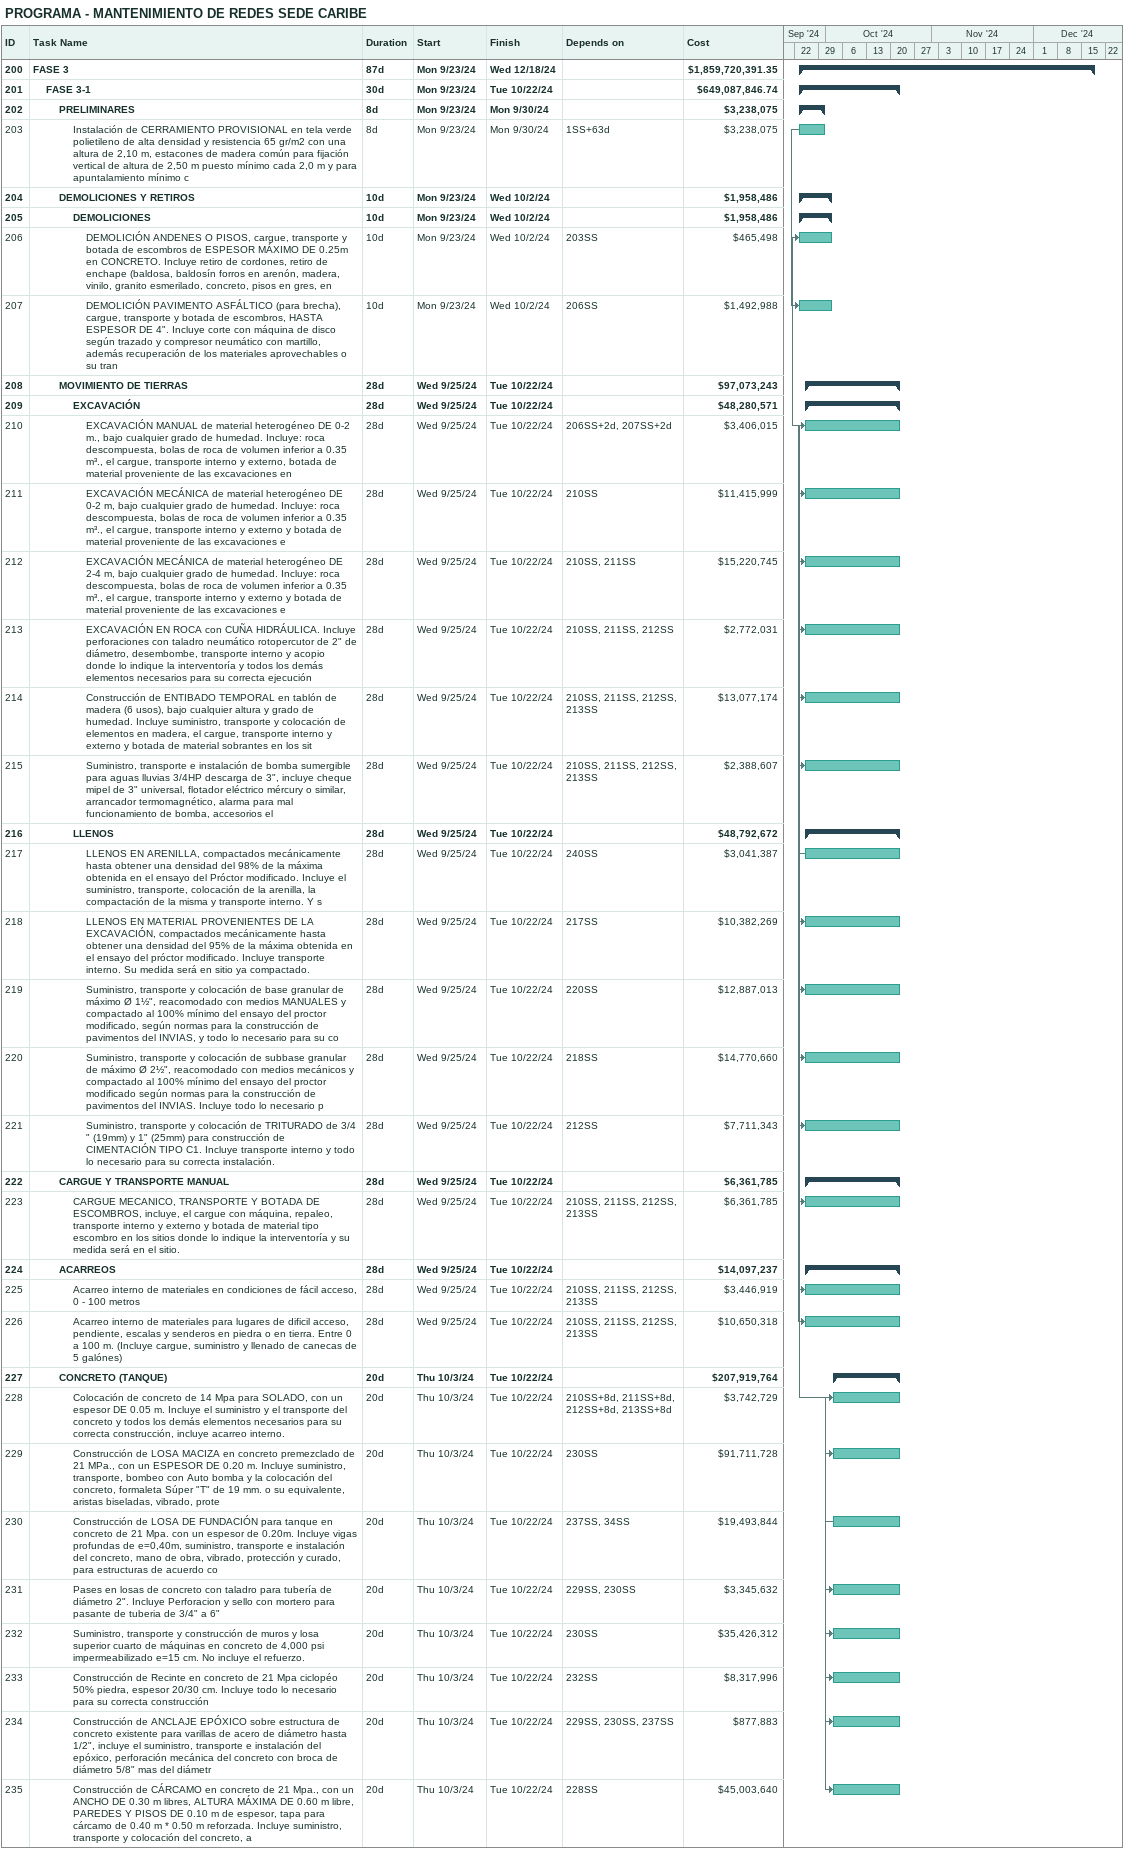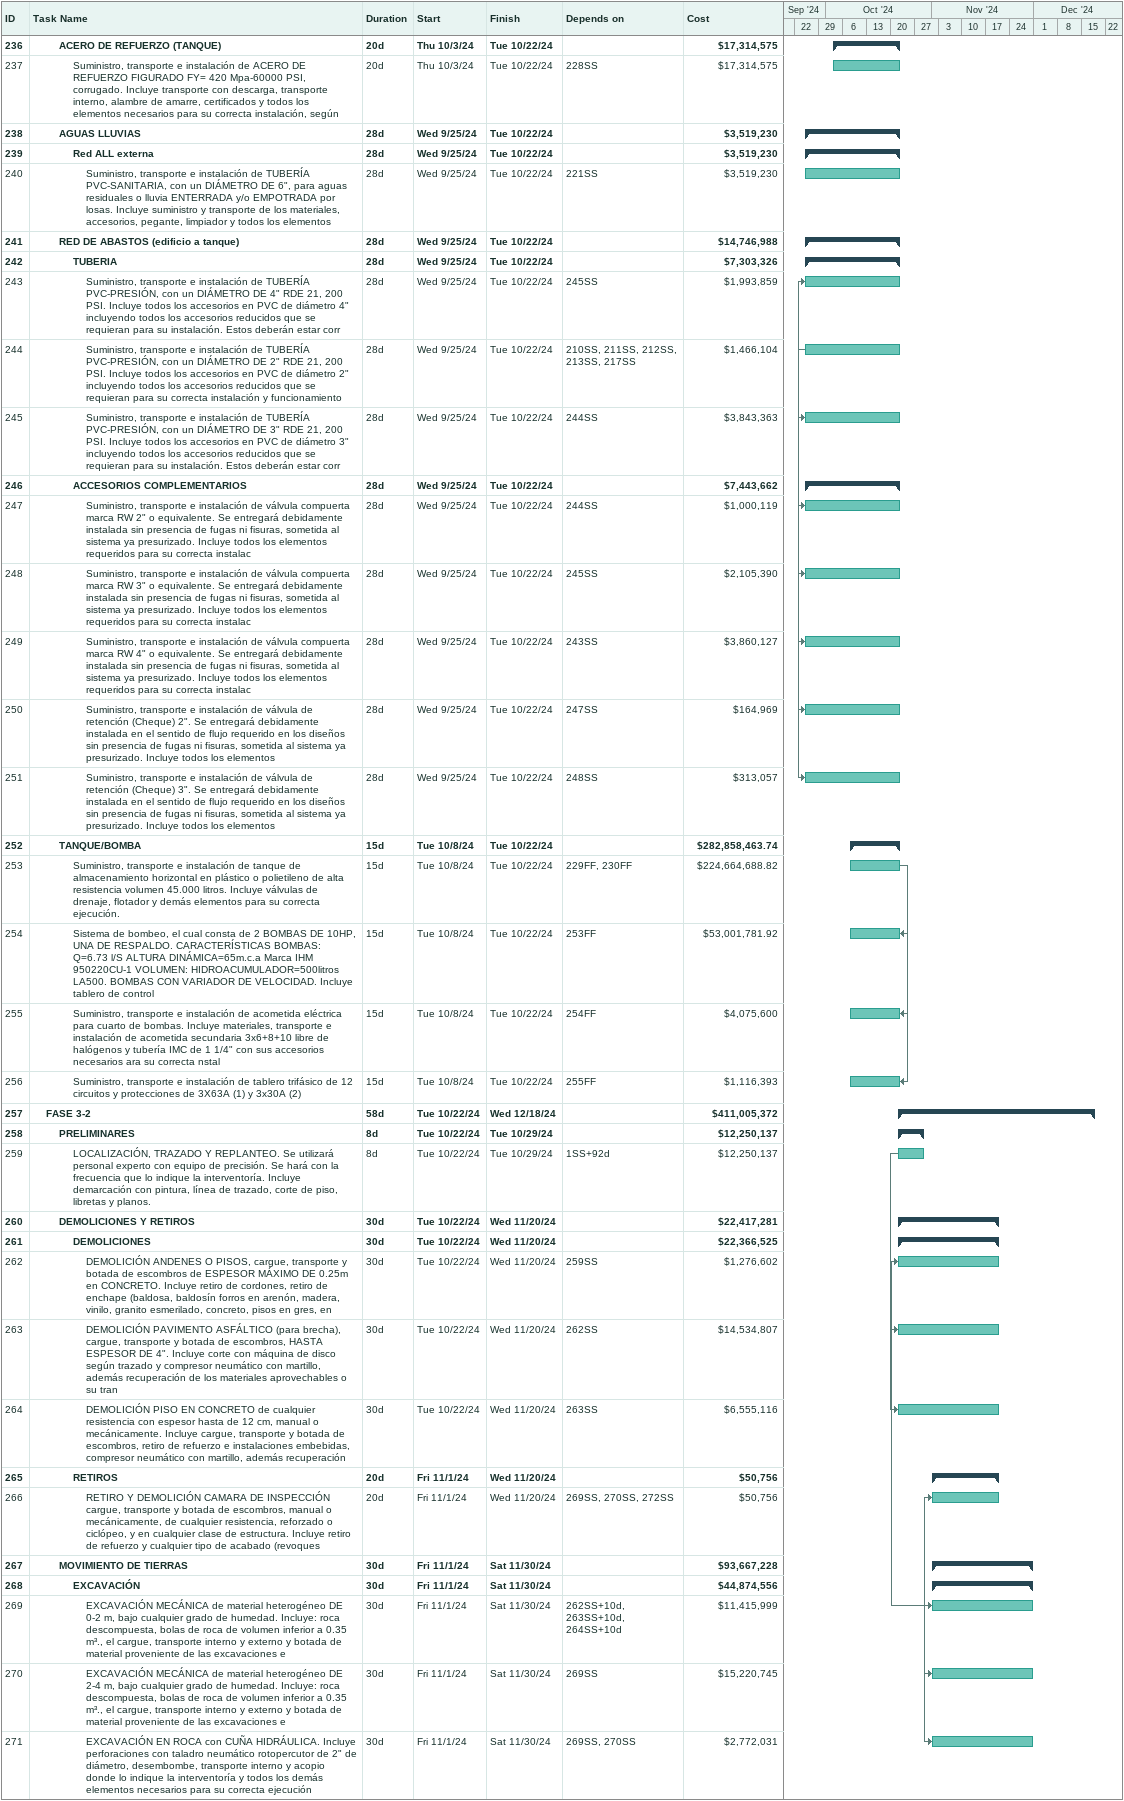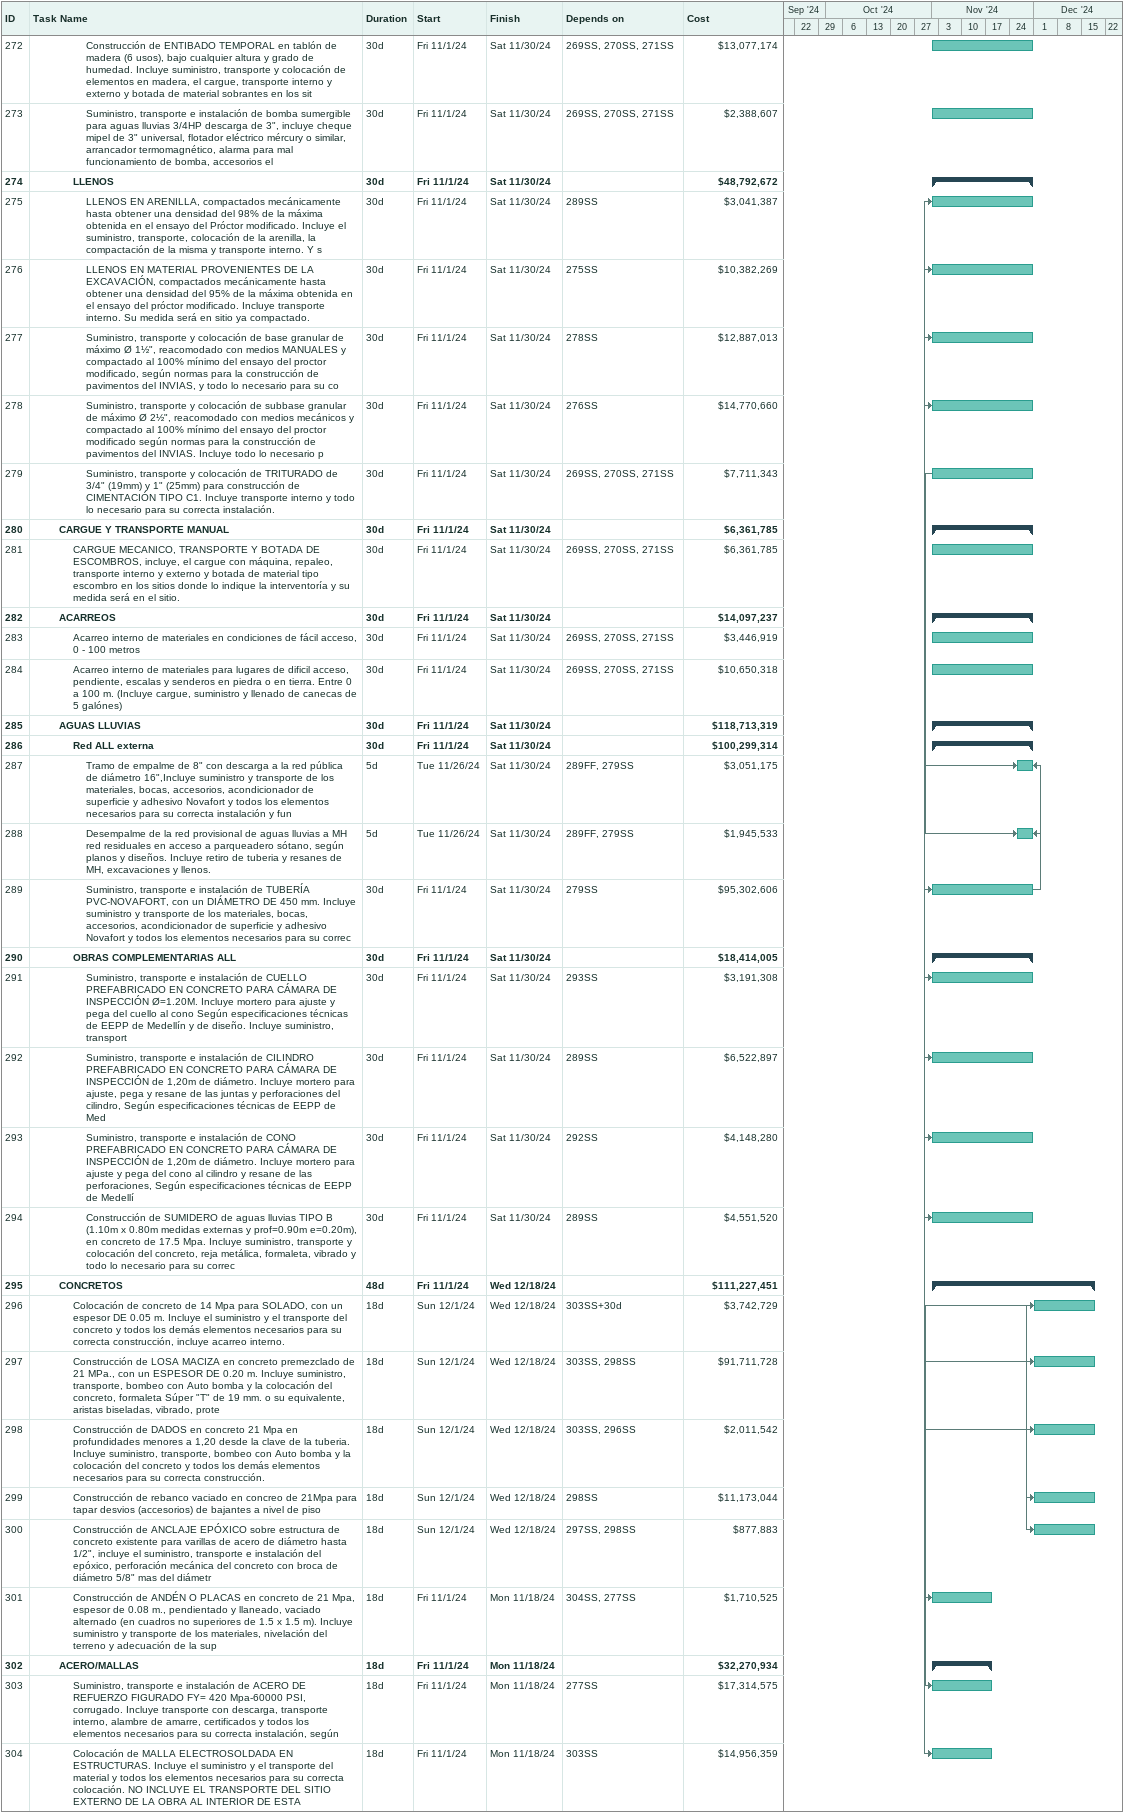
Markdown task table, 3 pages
PROGRAMA - MANTENIMIENTO DE REDES SEDE CARIBE

| ID | Level | Task | Duration | Start | Finish | Predecessors | Cost ($) |
|---|---|---|---|---|---|---|---|
| 200 | 1 | **FASE 3** | 87d | 2024-09-23 | 2024-12-18 |  | 1859720391.35 |
| 201 | 2 | **FASE 3-1** | 30d | 2024-09-23 | 2024-10-22 |  | 649087846.74 |
| 202 | 3 | **PRELIMINARES** | 8d | 2024-09-23 | 2024-09-30 |  | 3238075 |
| 203 | 4 | Instalación de CERRAMIENTO PROVISIONAL en tela verde polietileno de alta densidad y resistencia 65 gr/m2 con una altura de 2,10 m, estacones de madera común para fijación vertical de altura de 2,50 m puesto mínimo cada 2,0 m y para apuntalamiento mínimo c | 8d | 2024-09-23 | 2024-09-30 | 1SS+63d | 3238075 |
| 204 | 3 | **DEMOLICIONES Y RETIROS** | 10d | 2024-09-23 | 2024-10-02 |  | 1958486 |
| 205 | 4 | **DEMOLICIONES** | 10d | 2024-09-23 | 2024-10-02 |  | 1958486 |
| 206 | 5 | DEMOLICIÓN ANDENES O PISOS, cargue, transporte y botada de escombros de ESPESOR MÁXIMO DE 0.25m en CONCRETO. Incluye retiro de cordones, retiro de enchape (baldosa, baldosín forros en arenón, madera, vinilo, granito esmerilado, concreto, pisos en gres, en | 10d | 2024-09-23 | 2024-10-02 | 203SS | 465498 |
| 207 | 5 | DEMOLICIÓN PAVIMENTO ASFÁLTICO (para brecha), cargue, transporte y botada de escombros, HASTA ESPESOR DE 4". Incluye corte con máquina de disco según trazado y compresor neumático con martillo, además recuperación de los materiales aprovechables o su tran | 10d | 2024-09-23 | 2024-10-02 | 206SS | 1492988 |
| 208 | 3 | **MOVIMIENTO DE TIERRAS** | 28d | 2024-09-25 | 2024-10-22 |  | 97073243 |
| 209 | 4 | **EXCAVACIÓN** | 28d | 2024-09-25 | 2024-10-22 |  | 48280571 |
| 210 | 5 | EXCAVACIÓN MANUAL de material heterogéneo DE 0-2 m., bajo cualquier grado de humedad. Incluye: roca descompuesta, bolas de roca de volumen inferior a 0.35 m³., el cargue, transporte interno y externo, botada de material proveniente de las excavaciones en | 28d | 2024-09-25 | 2024-10-22 | 206SS+2d, 207SS+2d | 3406015 |
| 211 | 5 | EXCAVACIÓN MECÁNICA de material heterogéneo DE 0-2 m, bajo cualquier grado de humedad. Incluye: roca descompuesta, bolas de roca de volumen inferior a 0.35 m³., el cargue, transporte interno y externo y botada de material proveniente de las excavaciones e | 28d | 2024-09-25 | 2024-10-22 | 210SS | 11415999 |
| 212 | 5 | EXCAVACIÓN MECÁNICA de material heterogéneo DE 2-4 m, bajo cualquier grado de humedad. Incluye: roca descompuesta, bolas de roca de volumen inferior a 0.35 m³., el cargue, transporte interno y externo y botada de material proveniente de las excavaciones e | 28d | 2024-09-25 | 2024-10-22 | 210SS, 211SS | 15220745 |
| 213 | 5 | EXCAVACIÓN EN ROCA con CUÑA HIDRÁULICA. Incluye perforaciones con taladro neumático rotopercutor de 2" de diámetro, desembombe, transporte interno y acopio donde lo indique la interventoría y todos los demás elementos necesarios para su correcta ejecución | 28d | 2024-09-25 | 2024-10-22 | 210SS, 211SS, 212SS | 2772031 |
| 214 | 5 | Construcción de ENTIBADO TEMPORAL en tablón de madera (6 usos), bajo cualquier altura y grado de humedad. Incluye suministro, transporte y colocación de elementos en madera, el cargue, transporte interno y externo y botada de material sobrantes en los sit | 28d | 2024-09-25 | 2024-10-22 | 210SS, 211SS, 212SS, 213SS | 13077174 |
| 215 | 5 | Suministro, transporte e instalación de bomba sumergible para aguas lluvias 3/4HP descarga de 3", incluye cheque mipel de 3" universal, flotador eléctrico mércury o similar, arrancador termomagnético, alarma para mal funcionamiento de bomba, accesorios el | 28d | 2024-09-25 | 2024-10-22 | 210SS, 211SS, 212SS, 213SS | 2388607 |
| 216 | 4 | **LLENOS** | 28d | 2024-09-25 | 2024-10-22 |  | 48792672 |
| 217 | 5 | LLENOS EN ARENILLA, compactados mecánicamente hasta obtener una densidad del 98% de la máxima obtenida en el ensayo del Próctor modificado. Incluye el suministro, transporte, colocación de la arenilla, la compactación de la misma y transporte interno. Y s | 28d | 2024-09-25 | 2024-10-22 | 240SS | 3041387 |
| 218 | 5 | LLENOS EN MATERIAL PROVENIENTES DE LA EXCAVACIÓN, compactados mecánicamente hasta obtener una densidad del 95% de la máxima obtenida en el ensayo del próctor modificado. Incluye transporte interno. Su medida será en sitio ya compactado. | 28d | 2024-09-25 | 2024-10-22 | 217SS | 10382269 |
| 219 | 5 | Suministro, transporte y colocación de base granular de máximo Ø 1½", reacomodado con medios MANUALES y compactado al 100% mínimo del ensayo del proctor modificado, según normas para la construcción de pavimentos del INVIAS, y todo lo necesario para su co | 28d | 2024-09-25 | 2024-10-22 | 220SS | 12887013 |
| 220 | 5 | Suministro, transporte y colocación de subbase granular de máximo Ø 2½", reacomodado con medios mecánicos y compactado al 100% mínimo del ensayo del proctor modificado según normas para la construcción de pavimentos del INVIAS. Incluye todo lo necesario p | 28d | 2024-09-25 | 2024-10-22 | 218SS | 14770660 |
| 221 | 5 | Suministro, transporte y colocación de TRITURADO de 3/4 " (19mm) y 1" (25mm) para construcción de CIMENTACIÓN TIPO C1. Incluye transporte interno y todo lo necesario para su correcta instalación. | 28d | 2024-09-25 | 2024-10-22 | 212SS | 7711343 |
| 222 | 3 | **CARGUE Y TRANSPORTE MANUAL** | 28d | 2024-09-25 | 2024-10-22 |  | 6361785 |
| 223 | 4 | CARGUE MECANICO, TRANSPORTE Y BOTADA DE ESCOMBROS, incluye, el cargue con máquina, repaleo, transporte interno y externo y botada de material tipo escombro en los sitios donde lo indique la interventoría y su medida será en el sitio. | 28d | 2024-09-25 | 2024-10-22 | 210SS, 211SS, 212SS, 213SS | 6361785 |
| 224 | 3 | **ACARREOS** | 28d | 2024-09-25 | 2024-10-22 |  | 14097237 |
| 225 | 4 | Acarreo interno de materiales en condiciones de fácil acceso, 0 - 100 metros | 28d | 2024-09-25 | 2024-10-22 | 210SS, 211SS, 212SS, 213SS | 3446919 |
| 226 | 4 | Acarreo interno de materiales para lugares de dificil acceso, pendiente, escalas y senderos en piedra o en tierra. Entre 0 a 100 m. (Incluye cargue, suministro y llenado de canecas de 5 galónes) | 28d | 2024-09-25 | 2024-10-22 | 210SS, 211SS, 212SS, 213SS | 10650318 |
| 227 | 3 | **CONCRETO (TANQUE)** | 20d | 2024-10-03 | 2024-10-22 |  | 207919764 |
| 228 | 4 | Colocación de concreto de 14 Mpa para SOLADO, con un espesor DE 0.05 m. Incluye el suministro y el transporte del concreto y todos los demás elementos necesarios para su correcta construcción, incluye acarreo interno. | 20d | 2024-10-03 | 2024-10-22 | 210SS+8d, 211SS+8d, 212SS+8d, 213SS+8d | 3742729 |
| 229 | 4 | Construcción de LOSA MACIZA en concreto premezclado de 21 MPa., con un ESPESOR DE 0.20 m. Incluye suministro, transporte, bombeo con Auto bomba y la colocación del concreto, formaleta Súper "T" de 19 mm. o su equivalente, aristas biseladas, vibrado, prote | 20d | 2024-10-03 | 2024-10-22 | 230SS | 91711728 |
| 230 | 4 | Construcción de LOSA DE FUNDACIÓN para tanque en concreto de 21 Mpa. con un espesor de 0.20m. Incluye vigas profundas de e=0,40m, suministro, transporte e instalación del concreto, mano de obra, vibrado, protección y curado, para estructuras de acuerdo co | 20d | 2024-10-03 | 2024-10-22 | 237SS, 34SS | 19493844 |
| 231 | 4 | Pases en losas de concreto con taladro para tubería de diámetro 2". Incluye Perforacion y sello con mortero para pasante de tuberia de 3/4" a 6" | 20d | 2024-10-03 | 2024-10-22 | 229SS, 230SS | 3345632 |
| 232 | 4 | Suministro, transporte y construcción de muros y losa superior cuarto de máquinas en concreto de 4,000 psi impermeabilizado e=15 cm. No incluye el refuerzo. | 20d | 2024-10-03 | 2024-10-22 | 230SS | 35426312 |
| 233 | 4 | Construcción de Recinte en concreto de 21 Mpa ciclopéo 50% piedra, espesor 20/30 cm. Incluye todo lo necesario para su correcta construcción | 20d | 2024-10-03 | 2024-10-22 | 232SS | 8317996 |
| 234 | 4 | Construcción de ANCLAJE EPÓXICO sobre estructura de concreto existente para varillas de acero de diámetro hasta 1/2", incluye el suministro, transporte e instalación del epóxico, perforación mecánica del concreto con broca de diámetro 5/8" mas del diámetr | 20d | 2024-10-03 | 2024-10-22 | 229SS, 230SS, 237SS | 877883 |
| 235 | 4 | Construcción de CÁRCAMO en concreto de 21 Mpa., con un ANCHO DE 0.30 m libres, ALTURA MÁXIMA DE 0.60 m libre, PAREDES Y PISOS DE 0.10 m de espesor, tapa para cárcamo de 0.40 m * 0.50 m reforzada. Incluye suministro, transporte y colocación del concreto, a | 20d | 2024-10-03 | 2024-10-22 | 228SS | 45003640 |
| 236 | 3 | **ACERO DE REFUERZO (TANQUE)** | 20d | 2024-10-03 | 2024-10-22 |  | 17314575 |
| 237 | 4 | Suministro, transporte e instalación de ACERO DE REFUERZO FIGURADO FY= 420 Mpa-60000 PSI, corrugado. Incluye transporte con descarga, transporte interno, alambre de amarre, certificados y todos los elementos necesarios para su correcta instalación, según | 20d | 2024-10-03 | 2024-10-22 | 228SS | 17314575 |
| 238 | 3 | **AGUAS LLUVIAS** | 28d | 2024-09-25 | 2024-10-22 |  | 3519230 |
| 239 | 4 | **Red ALL externa** | 28d | 2024-09-25 | 2024-10-22 |  | 3519230 |
| 240 | 5 | Suministro, transporte e instalación de TUBERÍA PVC-SANITARIA, con un DIÁMETRO DE 6", para aguas residuales o lluvia ENTERRADA y/o EMPOTRADA por losas. Incluye suministro y transporte de los materiales, accesorios, pegante, limpiador y todos los elementos | 28d | 2024-09-25 | 2024-10-22 | 221SS | 3519230 |
| 241 | 3 | **RED DE ABASTOS (edificio a tanque)** | 28d | 2024-09-25 | 2024-10-22 |  | 14746988 |
| 242 | 4 | **TUBERIA** | 28d | 2024-09-25 | 2024-10-22 |  | 7303326 |
| 243 | 5 | Suministro, transporte e instalación de TUBERÍA PVC-PRESIÓN, con un DIÁMETRO DE 4" RDE 21, 200 PSI. Incluye todos los accesorios en PVC de diámetro 4" incluyendo todos los accesorios reducidos que se requieran para su instalación. Estos deberán estar corr | 28d | 2024-09-25 | 2024-10-22 | 245SS | 1993859 |
| 244 | 5 | Suministro, transporte e instalación de TUBERÍA PVC-PRESIÓN, con un DIÁMETRO DE 2" RDE 21, 200 PSI. Incluye todos los accesorios en PVC de diámetro 2" incluyendo todos los accesorios reducidos que se requieran para su correcta instalación y funcionamiento | 28d | 2024-09-25 | 2024-10-22 | 210SS, 211SS, 212SS, 213SS, 217SS | 1466104 |
| 245 | 5 | Suministro, transporte e instalación de TUBERÍA PVC-PRESIÓN, con un DIÁMETRO DE 3" RDE 21, 200 PSI. Incluye todos los accesorios en PVC de diámetro 3" incluyendo todos los accesorios reducidos que se requieran para su instalación. Estos deberán estar corr | 28d | 2024-09-25 | 2024-10-22 | 244SS | 3843363 |
| 246 | 4 | **ACCESORIOS COMPLEMENTARIOS** | 28d | 2024-09-25 | 2024-10-22 |  | 7443662 |
| 247 | 5 | Suministro, transporte e instalación de válvula compuerta marca RW 2" o equivalente. Se entregará debidamente instalada sin presencia de fugas ni fisuras, sometida al sistema ya presurizado. Incluye todos los elementos requeridos para su correcta instalac | 28d | 2024-09-25 | 2024-10-22 | 244SS | 1000119 |
| 248 | 5 | Suministro, transporte e instalación de válvula compuerta marca RW 3" o equivalente. Se entregará debidamente instalada sin presencia de fugas ni fisuras, sometida al sistema ya presurizado. Incluye todos los elementos requeridos para su correcta instalac | 28d | 2024-09-25 | 2024-10-22 | 245SS | 2105390 |
| 249 | 5 | Suministro, transporte e instalación de válvula compuerta marca RW 4" o equivalente. Se entregará debidamente instalada sin presencia de fugas ni fisuras, sometida al sistema ya presurizado. Incluye todos los elementos requeridos para su correcta instalac | 28d | 2024-09-25 | 2024-10-22 | 243SS | 3860127 |
| 250 | 5 | Suministro, transporte e instalación de válvula de retención (Cheque) 2". Se entregará debidamente instalada en el sentido de flujo requerido en los diseños sin presencia de fugas ni fisuras, sometida al sistema ya presurizado. Incluye todos los elementos | 28d | 2024-09-25 | 2024-10-22 | 247SS | 164969 |
| 251 | 5 | Suministro, transporte e instalación de válvula de retención (Cheque) 3". Se entregará debidamente instalada en el sentido de flujo requerido en los diseños sin presencia de fugas ni fisuras, sometida al sistema ya presurizado. Incluye todos los elementos | 28d | 2024-09-25 | 2024-10-22 | 248SS | 313057 |
| 252 | 3 | **TANQUE/BOMBA** | 15d | 2024-10-08 | 2024-10-22 |  | 282858463.74 |
| 253 | 4 | Suministro, transporte e instalación de tanque de almacenamiento horizontal en plástico o polietileno de alta resistencia volumen 45.000 litros. Incluye válvulas de drenaje, flotador y demás elementos para su correcta ejecución. | 15d | 2024-10-08 | 2024-10-22 | 229FF, 230FF | 224664688.82 |
| 254 | 4 | Sistema de bombeo, el cual consta de 2 BOMBAS DE 10HP, UNA DE RESPALDO. CARACTERÍSTICAS BOMBAS: Q=6.73 l/S ALTURA DINÁMICA=65m.c.a Marca IHM 950220CU-1 VOLUMEN: HIDROACUMULADOR=500litros LA500. BOMBAS CON VARIADOR DE VELOCIDAD. Incluye tablero de control | 15d | 2024-10-08 | 2024-10-22 | 253FF | 53001781.92 |
| 255 | 4 | Suministro, transporte e instalación de acometida eléctrica para cuarto de bombas. Incluye materiales, transporte e instalación de acometida secundaria 3x6+8+10 libre de halógenos y tubería IMC de 1 1/4" con sus accesorios necesarios ara su correcta nstal | 15d | 2024-10-08 | 2024-10-22 | 254FF | 4075600 |
| 256 | 4 | Suministro, transporte e instalación de tablero trifásico de 12 circuitos y protecciones de 3X63A (1) y 3x30A (2) | 15d | 2024-10-08 | 2024-10-22 | 255FF | 1116393 |
| 257 | 2 | **FASE 3-2** | 58d | 2024-10-22 | 2024-12-18 |  | 411005372 |
| 258 | 3 | **PRELIMINARES** | 8d | 2024-10-22 | 2024-10-29 |  | 12250137 |
| 259 | 4 | LOCALIZACIÓN, TRAZADO Y REPLANTEO. Se utilizará personal experto con equipo de precisión. Se hará con la frecuencia que lo indique la interventoría. Incluye demarcación con pintura, línea de trazado, corte de piso, libretas y planos. | 8d | 2024-10-22 | 2024-10-29 | 1SS+92d | 12250137 |
| 260 | 3 | **DEMOLICIONES Y RETIROS** | 30d | 2024-10-22 | 2024-11-20 |  | 22417281 |
| 261 | 4 | **DEMOLICIONES** | 30d | 2024-10-22 | 2024-11-20 |  | 22366525 |
| 262 | 5 | DEMOLICIÓN ANDENES O PISOS, cargue, transporte y botada de escombros de ESPESOR MÁXIMO DE 0.25m en CONCRETO. Incluye retiro de cordones, retiro de enchape (baldosa, baldosín forros en arenón, madera, vinilo, granito esmerilado, concreto, pisos en gres, en | 30d | 2024-10-22 | 2024-11-20 | 259SS | 1276602 |
| 263 | 5 | DEMOLICIÓN PAVIMENTO ASFÁLTICO (para brecha), cargue, transporte y botada de escombros, HASTA ESPESOR DE 4". Incluye corte con máquina de disco según trazado y compresor neumático con martillo, además recuperación de los materiales aprovechables o su tran | 30d | 2024-10-22 | 2024-11-20 | 262SS | 14534807 |
| 264 | 5 | DEMOLICIÓN PISO EN CONCRETO de cualquier resistencia con espesor hasta de 12 cm, manual o mecánicamente. Incluye cargue, transporte y botada de escombros, retiro de refuerzo e instalaciones embebidas, compresor neumático con martillo, además recuperación | 30d | 2024-10-22 | 2024-11-20 | 263SS | 6555116 |
| 265 | 4 | **RETIROS** | 20d | 2024-11-01 | 2024-11-20 |  | 50756 |
| 266 | 5 | RETIRO Y DEMOLICIÓN CAMARA DE INSPECCIÓN cargue, transporte y botada de escombros, manual o mecánicamente, de cualquier resistencia, reforzado o ciclópeo, y en cualquier clase de estructura. Incluye retiro de refuerzo y cualquier tipo de acabado (revoques | 20d | 2024-11-01 | 2024-11-20 | 269SS, 270SS, 272SS | 50756 |
| 267 | 3 | **MOVIMIENTO DE TIERRAS** | 30d | 2024-11-01 | 2024-11-30 |  | 93667228 |
| 268 | 4 | **EXCAVACIÓN** | 30d | 2024-11-01 | 2024-11-30 |  | 44874556 |
| 269 | 5 | EXCAVACIÓN MECÁNICA de material heterogéneo DE 0-2 m, bajo cualquier grado de humedad. Incluye: roca descompuesta, bolas de roca de volumen inferior a 0.35 m³., el cargue, transporte interno y externo y botada de material proveniente de las excavaciones e | 30d | 2024-11-01 | 2024-11-30 | 262SS+10d, 263SS+10d, 264SS+10d | 11415999 |
| 270 | 5 | EXCAVACIÓN MECÁNICA de material heterogéneo DE 2-4 m, bajo cualquier grado de humedad. Incluye: roca descompuesta, bolas de roca de volumen inferior a 0.35 m³., el cargue, transporte interno y externo y botada de material proveniente de las excavaciones e | 30d | 2024-11-01 | 2024-11-30 | 269SS | 15220745 |
| 271 | 5 | EXCAVACIÓN EN ROCA con CUÑA HIDRÁULICA. Incluye perforaciones con taladro neumático rotopercutor de 2" de diámetro, desembombe, transporte interno y acopio donde lo indique la interventoría y todos los demás elementos necesarios para su correcta ejecución | 30d | 2024-11-01 | 2024-11-30 | 269SS, 270SS | 2772031 |
| 272 | 5 | Construcción de ENTIBADO TEMPORAL en tablón de madera (6 usos), bajo cualquier altura y grado de humedad. Incluye suministro, transporte y colocación de elementos en madera, el cargue, transporte interno y externo y botada de material sobrantes en los sit | 30d | 2024-11-01 | 2024-11-30 | 269SS, 270SS, 271SS | 13077174 |
| 273 | 5 | Suministro, transporte e instalación de bomba sumergible para aguas lluvias 3/4HP descarga de 3", incluye cheque mipel de 3" universal, flotador eléctrico mércury o similar, arrancador termomagnético, alarma para mal funcionamiento de bomba, accesorios el | 30d | 2024-11-01 | 2024-11-30 | 269SS, 270SS, 271SS | 2388607 |
| 274 | 4 | **LLENOS** | 30d | 2024-11-01 | 2024-11-30 |  | 48792672 |
| 275 | 5 | LLENOS EN ARENILLA, compactados mecánicamente hasta obtener una densidad del 98% de la máxima obtenida en el ensayo del Próctor modificado. Incluye el suministro, transporte, colocación de la arenilla, la compactación de la misma y transporte interno. Y s | 30d | 2024-11-01 | 2024-11-30 | 289SS | 3041387 |
| 276 | 5 | LLENOS EN MATERIAL PROVENIENTES DE LA EXCAVACIÓN, compactados mecánicamente hasta obtener una densidad del 95% de la máxima obtenida en el ensayo del próctor modificado. Incluye transporte interno. Su medida será en sitio ya compactado. | 30d | 2024-11-01 | 2024-11-30 | 275SS | 10382269 |
| 277 | 5 | Suministro, transporte y colocación de base granular de máximo Ø 1½", reacomodado con medios MANUALES y compactado al 100% mínimo del ensayo del proctor modificado, según normas para la construcción de pavimentos del INVIAS, y todo lo necesario para su co | 30d | 2024-11-01 | 2024-11-30 | 278SS | 12887013 |
| 278 | 5 | Suministro, transporte y colocación de subbase granular de máximo Ø 2½", reacomodado con medios mecánicos y compactado al 100% mínimo del ensayo del proctor modificado según normas para la construcción de pavimentos del INVIAS. Incluye todo lo necesario p | 30d | 2024-11-01 | 2024-11-30 | 276SS | 14770660 |
| 279 | 5 | Suministro, transporte y colocación de TRITURADO de 3/4" (19mm) y 1" (25mm) para construcción de CIMENTACIÓN TIPO C1. Incluye transporte interno y todo lo necesario para su correcta instalación. | 30d | 2024-11-01 | 2024-11-30 | 269SS, 270SS, 271SS | 7711343 |
| 280 | 3 | **CARGUE Y TRANSPORTE MANUAL** | 30d | 2024-11-01 | 2024-11-30 |  | 6361785 |
| 281 | 4 | CARGUE MECANICO, TRANSPORTE Y BOTADA DE ESCOMBROS, incluye, el cargue con máquina, repaleo, transporte interno y externo y botada de material tipo escombro en los sitios donde lo indique la interventoría y su medida será en el sitio. | 30d | 2024-11-01 | 2024-11-30 | 269SS, 270SS, 271SS | 6361785 |
| 282 | 3 | **ACARREOS** | 30d | 2024-11-01 | 2024-11-30 |  | 14097237 |
| 283 | 4 | Acarreo interno de materiales en condiciones de fácil acceso, 0 - 100 metros | 30d | 2024-11-01 | 2024-11-30 | 269SS, 270SS, 271SS | 3446919 |
| 284 | 4 | Acarreo interno de materiales para lugares de dificil acceso, pendiente, escalas y senderos en piedra o en tierra. Entre 0 a 100 m. (Incluye cargue, suministro y llenado de canecas de 5 galónes) | 30d | 2024-11-01 | 2024-11-30 | 269SS, 270SS, 271SS | 10650318 |
| 285 | 3 | **AGUAS LLUVIAS** | 30d | 2024-11-01 | 2024-11-30 |  | 118713319 |
| 286 | 4 | **Red ALL externa** | 30d | 2024-11-01 | 2024-11-30 |  | 100299314 |
| 287 | 5 | Tramo de empalme de 8" con descarga a la red pública de diámetro 16",Incluye suministro y transporte de los materiales, bocas, accesorios, acondicionador de superficie y adhesivo Novafort y todos los elementos necesarios para su correcta instalación y fun | 5d | 2024-11-26 | 2024-11-30 | 289FF, 279SS | 3051175 |
| 288 | 5 | Desempalme de la red provisional de aguas lluvias a MH red residuales en acceso a parqueadero sótano, según planos y diseños. Incluye retiro de tuberia y resanes de MH, excavaciones y llenos. | 5d | 2024-11-26 | 2024-11-30 | 289FF, 279SS | 1945533 |
| 289 | 5 | Suministro, transporte e instalación de TUBERÍA PVC-NOVAFORT, con un DIÁMETRO DE 450 mm. Incluye suministro y transporte de los materiales, bocas, accesorios, acondicionador de superficie y adhesivo Novafort y todos los elementos necesarios para su correc | 30d | 2024-11-01 | 2024-11-30 | 279SS | 95302606 |
| 290 | 4 | **OBRAS COMPLEMENTARIAS ALL** | 30d | 2024-11-01 | 2024-11-30 |  | 18414005 |
| 291 | 5 | Suministro, transporte e instalación de CUELLO PREFABRICADO EN CONCRETO PARA CÁMARA DE INSPECCIÓN Ø=1.20M. Incluye mortero para ajuste y pega del cuello al cono Según especificaciones técnicas de EEPP de Medellín y de diseño. Incluye suministro, transport | 30d | 2024-11-01 | 2024-11-30 | 293SS | 3191308 |
| 292 | 5 | Suministro, transporte e instalación de CILINDRO PREFABRICADO EN CONCRETO PARA CÁMARA DE INSPECCIÓN de 1,20m de diámetro. Incluye mortero para ajuste, pega y resane de las juntas y perforaciones del cilindro, Según especificaciones técnicas de EEPP de Med | 30d | 2024-11-01 | 2024-11-30 | 289SS | 6522897 |
| 293 | 5 | Suministro, transporte e instalación de CONO PREFABRICADO EN CONCRETO PARA CÁMARA DE INSPECCIÓN de 1,20m de diámetro. Incluye mortero para ajuste y pega del cono al cilindro y resane de las perforaciones, Según especificaciones técnicas de EEPP de Medellí | 30d | 2024-11-01 | 2024-11-30 | 292SS | 4148280 |
| 294 | 5 | Construcción de SUMIDERO de aguas lluvias TIPO B (1.10m x 0.80m medidas externas y prof=0.90m e=0.20m), en concreto de 17.5 Mpa. Incluye suministro, transporte y colocación del concreto, reja metálica, formaleta, vibrado y todo lo necesario para su correc | 30d | 2024-11-01 | 2024-11-30 | 289SS | 4551520 |
| 295 | 3 | **CONCRETOS** | 48d | 2024-11-01 | 2024-12-18 |  | 111227451 |
| 296 | 4 | Colocación de concreto de 14 Mpa para SOLADO, con un espesor DE 0.05 m. Incluye el suministro y el transporte del concreto y todos los demás elementos necesarios para su correcta construcción, incluye acarreo interno. | 18d | 2024-12-01 | 2024-12-18 | 303SS+30d | 3742729 |
| 297 | 4 | Construcción de LOSA MACIZA en concreto premezclado de 21 MPa., con un ESPESOR DE 0.20 m. Incluye suministro, transporte, bombeo con Auto bomba y la colocación del concreto, formaleta Súper "T" de 19 mm. o su equivalente, aristas biseladas, vibrado, prote | 18d | 2024-12-01 | 2024-12-18 | 303SS, 298SS | 91711728 |
| 298 | 4 | Construcción de DADOS en concreto 21 Mpa en profundidades menores a 1,20 desde la clave de la tuberia. Incluye suministro, transporte, bombeo con Auto bomba y la colocación del concreto y todos los demás elementos necesarios para su correcta construcción. | 18d | 2024-12-01 | 2024-12-18 | 303SS, 296SS | 2011542 |
| 299 | 4 | Construcción de rebanco vaciado en concreo de 21Mpa para tapar desvios (accesorios) de bajantes a nivel de piso | 18d | 2024-12-01 | 2024-12-18 | 298SS | 11173044 |
| 300 | 4 | Construcción de ANCLAJE EPÓXICO sobre estructura de concreto existente para varillas de acero de diámetro hasta 1/2", incluye el suministro, transporte e instalación del epóxico, perforación mecánica del concreto con broca de diámetro 5/8" mas del diámetr | 18d | 2024-12-01 | 2024-12-18 | 297SS, 298SS | 877883 |
| 301 | 4 | Construcción de ANDÉN O PLACAS en concreto de 21 Mpa, espesor de 0.08 m., pendientado y llaneado, vaciado alternado (en cuadros no superiores de 1.5 x 1.5 m). Incluye suministro y transporte de los materiales, nivelación del terreno y adecuación de la sup | 18d | 2024-11-01 | 2024-11-18 | 304SS, 277SS | 1710525 |
| 302 | 3 | **ACERO/MALLAS** | 18d | 2024-11-01 | 2024-11-18 |  | 32270934 |
| 303 | 4 | Suministro, transporte e instalación de ACERO DE REFUERZO FIGURADO FY= 420 Mpa-60000 PSI, corrugado. Incluye transporte con descarga, transporte interno, alambre de amarre, certificados y todos los elementos necesarios para su correcta instalación, según | 18d | 2024-11-01 | 2024-11-18 | 277SS | 17314575 |
| 304 | 4 | Colocación de MALLA ELECTROSOLDADA EN ESTRUCTURAS. Incluye el suministro y el transporte del material y todos los elementos necesarios para su correcta colocación. NO INCLUYE EL TRANSPORTE DEL SITIO EXTERNO DE LA OBRA AL INTERIOR DE ESTA | 18d | 2024-11-01 | 2024-11-18 | 303SS | 14956359 |
